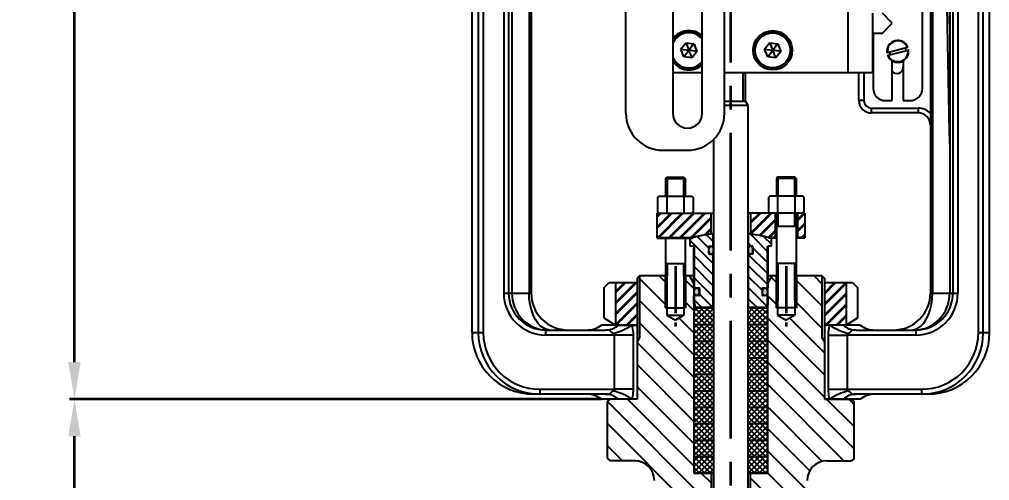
# Model space of a CAD drawing. Header units: millimetres. Extents: x 84 to 2201, y 54 to 1551.
# Drawn here: x 443.9 to 837.5, y 623.8 to 810.7 of the extents above; entities that cross this region are included whole.
import ezdxf

# ---------------------------------------------------------------- set-up
doc = ezdxf.new("R2010")
doc.units = ezdxf.units.MM
doc.header["$LTSCALE"] = 0.3
doc.linetypes.add('CENTER', pattern=[50.8, 31.75, -6.35, 6.35, -6.35])
doc.layers.add('01', color=7, linetype='Continuous')
doc.layers.add('02', color=1, linetype='Continuous')
for name, color, linetype, lineweight in [('2细线层', 4, 'Continuous', 35), ('3中心线层', 1, 'CENTER', 35), ('5剖面线层', 2, 'Continuous', 35), ('7标注层', 4, 'Continuous', 35), ('绘图', 7, 'Continuous', 35)]:
    doc.layers.add(name, color=color, linetype=linetype, lineweight=lineweight)
doc.styles.add('HC_GBDIM', font='romans', dxfattribs={"width": 0.667, "bigfont": 'gbcbig'})
doc.dimstyles.new('HC_GBDIM', dxfattribs={"dimtxt": 3.5, "dimasz": 2.5, "dimexe": 2, "dimexo": 0, "dimgap": 1.5, "dimtad": 1, "dimdec": 1, "dimzin": 0, "dimdsep": 46, "dimtxsty": 'HC_GBDIM', "dimcen": 2.5, "dimclrd": 130, "dimclre": 130, "dimclrt": 3, "dimadec": 0, "dimazin": 0, "dimtfac": 0.714286, "dimtdec": 1, "dimtmove": 0, "dimatfit": 3, "dimfxl": 1, "dimtzin": 0, "dimlwd": -1, "dimlwe": -1, "dimarcsym": 0})

# ---------------------------------------------------------------- blocks, each defined once
blk = doc.blocks.new('*D79')
at = {"layer": '7标注层', "color": 130}
for p, q in [((680.02, 656.76), (464.24, 656.76)), ((466.24, 492.26), (466.24, 641.76)), ((580, 477.26), (464.24, 477.26))]:
    blk.add_line(p, q, dxfattribs=at)
for points in [[(468.74, 641.76), (463.74, 641.76), (466.24, 656.76)], [(463.74, 492.26), (468.74, 492.26), (466.24, 477.26)]]:
    blk.add_solid(points, dxfattribs=at)
at = {"layer": 'Defpoints', "color": 0}
for p in [(466.24, 656.76), (680.02, 656.76), (580, 477.26)]:
    blk.add_point(p, dxfattribs=at)
at = {"layer": '7标注层', "color": 3, "insert": (453.74, 567.01), "char_height": 15, "attachment_point": 5, "rotation": 90, "style": 'HC_GBDIM'}
blk.add_mtext('H2{}{{\\H0.7x;}{}}', dxfattribs=at)
blk = doc.blocks.new('*D80')
at = {"layer": '7标注层', "color": 130}
for p, q in [((708.02, 1289.76), (464.24, 1289.76)), ((466.24, 671.76), (466.24, 1274.76)), ((680.02, 656.76), (464.24, 656.76))]:
    blk.add_line(p, q, dxfattribs=at)
for points in [[(468.74, 1274.76), (463.74, 1274.76), (466.24, 1289.76)], [(463.74, 671.76), (468.74, 671.76), (466.24, 656.76)]]:
    blk.add_solid(points, dxfattribs=at)
at = {"layer": 'Defpoints', "color": 0}
for p in [(466.24, 1289.76), (708.02, 1289.76), (680.02, 656.76)]:
    blk.add_point(p, dxfattribs=at)
at = {"layer": '7标注层', "color": 3, "insert": (453.74, 973.26), "char_height": 15, "attachment_point": 5, "rotation": 90, "style": 'HC_GBDIM'}
blk.add_mtext('H3{}{{\\H0.7x;}{}}', dxfattribs=at)

msp = doc.modelspace()

# ---------------------------------------------------------------- hatches: boundary and pattern name
h = msp.add_hatch()
h.set_pattern_fill('ANSI31', color=2, angle=90)
h.set_pattern_definition([(135, (-1023.3516, 17.8358), (-2.245064, -2.245064), [])])
h.paths.add_polyline_path([(725.424, 693.762), (725.424, 715.462, 0.4142136), (725.324, 715.562), (724.524, 715.562), (723.724, 715.562, -0.4142136), (723.524, 715.762), (723.524, 717.162), (723.524, 718.562, -0.4142136), (723.724, 718.762), (724.524, 718.762), (725.324, 718.762, 0.4142136), (725.424, 718.862), (725.424, 723.317), (724.979, 723.762, 0.0019109), (724.524, 723.703, 0.0318871), (717.028, 722.203, 0.0043382), (716.024, 721.925), (716.024, 718.762), (717.524, 718.762), (717.524, 706.762), (717.524, 703.762), (717.524, 701.862, 0.4142136), (717.624, 701.762), (718.674, 701.762), (719.624, 701.762, -0.4142136), (719.824, 701.562), (719.824, 700.262), (719.824, 698.962, -0.4142136), (719.624, 698.762), (718.674, 698.762), (717.624, 698.762, 0.4142136), (717.524, 698.662), (717.524, 695.762), (718.06, 693.762)])
h.paths.add_polyline_path([(747.524, 718.762), (749.024, 718.762), (749.024, 721.925, 0.0043382), (748.021, 722.203, 0.0318871), (740.524, 723.703, 0.0019109), (740.069, 723.762), (739.624, 723.317), (739.624, 718.862, 0.4142136), (739.724, 718.762), (740.524, 718.762), (741.324, 718.762, -0.4142136), (741.524, 718.562), (741.524, 717.162), (741.524, 715.762, -0.4142136), (741.324, 715.562), (740.524, 715.562), (739.724, 715.562, 0.4142136), (739.624, 715.462), (739.624, 693.762), (746.988, 693.762), (747.524, 695.762), (747.524, 698.662, 0.4142136), (747.424, 698.762), (746.374, 698.762), (745.424, 698.762, -0.4142136), (745.224, 698.962), (745.224, 700.262), (745.224, 701.562, -0.4142136), (745.424, 701.762), (746.374, 701.762), (747.424, 701.762, 0.4142136), (747.524, 701.862), (747.524, 703.762), (747.524, 706.762)])
h = msp.add_hatch()
h.set_pattern_fill('ANSI31', color=2, scale=2, angle=90)
h.set_pattern_definition([(135, (-1023.3516, 17.836), (-4.490128, -4.490128), [])])
h.paths.add_polyline_path([(683.524, 656.762), (682.524, 655.762), (682.524, 632.762), (683.524, 631.762), (693.524, 631.762, -0.4142136), (701.524, 623.762), (701.524, 590.762, -0.4142136), (698.524, 587.762), (694.044, 587.762), (682.524, 587.762), (682.524, 565.731), (682.524, 562.762), (701.524, 562.762), (701.524, 561.262), (701.524, 556.762), (706.524, 556.762), (715.024, 556.762), (715.024, 578.762, -0.4142136), (718.024, 581.762), (722.524, 581.762), (722.524, 611.762), (724.524, 612.917), (724.524, 626.762), (717.524, 626.762), (717.524, 633.462), (717.524, 640.162), (717.524, 646.862), (717.524, 653.462), (717.524, 660.162), (717.524, 666.862), (717.524, 673.562), (717.524, 680.262), (717.524, 686.962), (717.524, 693.762), (717.524, 695.762), (717.524, 698.662), (717.524, 700.262), (717.524, 701.862), (717.524, 703.762), (715.792, 706.762), (714.024, 706.762), (714.024, 693.762), (713.524, 693.762), (713.524, 690.762), (710.024, 688.741), (706.524, 690.762), (706.524, 693.762), (706.024, 693.762), (706.024, 706.762), (695.524, 706.762), (695.524, 681.762), (694.524, 680.03), (694.524, 656.762), (692.405, 656.762), (686.929, 656.762)])
h.paths.add_polyline_path([(682.525, 587.762), (682.525, 587.754), (682.523, 587.754), (682.523, 587.762)], flags=9)
h.paths.add_polyline_path([(671.004, 587.762), (666.024, 587.762), (665.024, 586.762), (665.024, 563.762), (666.024, 562.762), (682.524, 562.762), (682.524, 565.731), (682.524, 587.762)])
h.paths.add_polyline_path([(747.524, 626.762), (740.524, 626.762), (740.524, 612.917), (742.524, 611.762), (742.524, 581.762), (747.024, 581.762, -0.4142136), (750.024, 578.762), (750.024, 556.762), (758.524, 556.762), (763.524, 556.762), (763.524, 561.262), (763.524, 562.762), (782.524, 562.762), (782.524, 587.762), (766.524, 587.762, -0.4142136), (763.524, 590.762), (763.524, 623.762, -0.4142136), (771.524, 631.762), (781.524, 631.762), (782.524, 632.762), (782.524, 655.762), (781.524, 656.762), (778.119, 656.762), (772.643, 656.762), (770.524, 656.762), (770.524, 680.03), (769.524, 681.762), (769.524, 706.762), (759.024, 706.762), (759.024, 697.262), (759.024, 693.762), (758.524, 693.762), (758.524, 690.762), (755.024, 688.741), (751.524, 690.762), (751.524, 693.762), (751.024, 693.762), (751.024, 697.262), (751.024, 706.762), (749.256, 706.762), (747.524, 703.762), (747.524, 701.862), (747.524, 698.662), (747.524, 695.762), (747.524, 693.762), (747.524, 686.962), (747.524, 680.262), (747.524, 673.562), (747.524, 666.862), (747.524, 660.162), (747.524, 653.462), (747.524, 646.862), (747.524, 640.162), (747.524, 633.462), (747.524, 626.762)], is_closed=False)
h.paths.add_polyline_path([(800.024, 563.762), (800.024, 586.762), (799.024, 587.762), (782.524, 587.762), (782.524, 562.762), (799.024, 562.762)])
h = msp.add_hatch()
h.set_pattern_fill('ANSI37', color=2, scale=0.5)
h.set_pattern_definition([(45, (1060.8172, 63.4424), (-1.122532, 1.122532), []), (135, (1060.8172, 63.4424), (-1.122532, -1.122532), [])])
h.paths.add_polyline_path([(717.524, 686.962), (725.524, 686.962), (725.524, 693.762), (725.424, 693.762), (718.06, 693.762), (717.524, 693.762)])
h.paths.add_polyline_path([(717.524, 680.262), (725.524, 680.262), (725.524, 686.962), (717.524, 686.962)])
h.paths.add_polyline_path([(717.524, 673.562), (725.524, 673.562), (725.524, 680.262), (717.524, 680.262)])
h.paths.add_polyline_path([(717.524, 666.862), (725.524, 666.862), (725.524, 673.562), (717.524, 673.562)])
h.paths.add_polyline_path([(717.524, 660.162), (725.524, 660.162), (725.524, 666.862), (717.524, 666.862), (717.524, 660.162)])
h.paths.add_polyline_path([(717.524, 653.462), (725.524, 653.462), (725.524, 660.162), (717.524, 660.162)])
h.paths.add_polyline_path([(717.524, 646.862), (725.524, 646.862), (725.524, 653.462), (717.524, 653.462)])
h.paths.add_polyline_path([(717.524, 640.162), (725.524, 640.162), (725.524, 646.862), (717.524, 646.862)])
h.paths.add_polyline_path([(717.524, 633.462), (725.524, 633.462), (725.524, 640.162), (717.524, 640.162)])
h.paths.add_polyline_path([(725.524, 626.762), (725.524, 633.462), (717.524, 633.462), (717.524, 626.762), (724.524, 626.762)])
h.paths.add_polyline_path([(739.524, 633.462), (747.524, 633.462), (747.524, 640.162), (739.524, 640.162), (739.524, 633.462)])
h.paths.add_polyline_path([(739.524, 640.162), (747.524, 640.162), (747.524, 646.862), (739.524, 646.862), (739.524, 640.162)])
h.paths.add_polyline_path([(739.524, 646.862), (747.524, 646.862), (747.524, 653.462), (739.524, 653.462), (739.524, 646.862)])
h.paths.add_polyline_path([(739.524, 653.462), (747.524, 653.462), (747.524, 660.162), (739.524, 660.162)])
h.paths.add_polyline_path([(739.524, 660.162), (747.524, 660.162), (747.524, 666.862), (739.524, 666.862), (739.524, 660.162)])
h.paths.add_polyline_path([(739.524, 666.862), (747.524, 666.862), (747.524, 673.562), (739.524, 673.562), (739.524, 666.862)])
h.paths.add_polyline_path([(739.524, 673.562), (747.524, 673.562), (747.524, 680.262), (739.524, 680.262), (739.524, 673.562)])
h.paths.add_polyline_path([(739.524, 680.262), (747.524, 680.262), (747.524, 686.962), (739.524, 686.962), (739.524, 680.262)])
h.paths.add_polyline_path([(739.524, 686.962), (747.524, 686.962), (747.524, 693.762), (746.988, 693.762), (739.624, 693.762), (739.524, 693.762), (739.524, 686.962)])
h.paths.add_polyline_path([(739.524, 626.762), (740.524, 626.762), (747.524, 626.762), (747.524, 633.462), (739.524, 633.462)])
at = {"layer": '5剖面线层'}
h = msp.add_hatch(dxfattribs=at)
h.set_pattern_fill('ANSI31', color=256, angle=180, style=0)
h.set_pattern_definition([(45, (365.4194, 74.8143), (-2.245064, 2.245064), [])])
h.paths.add_polyline_path([(702.524, 722.203), (702.524, 732.203), (705.524, 732.203), (705.524, 722.203)])
h.paths.add_polyline_path([(714.524, 722.203), (714.524, 732.203), (724.524, 732.203), (724.524, 723.703, 0.0318871), (717.028, 722.203)])
h.paths.add_polyline_path([(740.524, 732.203), (750.524, 732.203), (750.524, 722.203), (748.021, 722.203, 0.0318871), (740.524, 723.703)])
h.paths.add_polyline_path([(759.524, 732.203), (762.524, 732.203), (762.524, 722.203), (759.524, 722.203)])
h.paths.add_polyline_path([(714.024, 722.203), (710.024, 722.203), (710.024, 732.203), (714.524, 732.203), (714.524, 722.203)])
h.paths.add_polyline_path([(706.024, 722.203), (705.524, 722.203), (705.524, 732.203), (710.024, 732.203), (710.024, 722.203)])
h = msp.add_hatch(color=256, dxfattribs=at)
edge = h.paths.add_edge_path()
edge.add_ellipse((740.524, 717.162), major_axis=(0, -1.6), ratio=0.625, start_angle=180, end_angle=270, ccw=False)
edge.add_ellipse((740.524, 717.162), major_axis=(0, -1.6), ratio=0.625, start_angle=90, end_angle=180, ccw=False)
edge.add_ellipse((740.524, 717.162), major_axis=(0, -1.6), ratio=0.625, start_angle=0, end_angle=90, ccw=False)
edge.add_ellipse((740.524, 717.162), major_axis=(0, -1.6), ratio=0.625, start_angle=270, end_angle=360, ccw=False)
edge = h.paths.add_edge_path()
edge.add_ellipse((724.524, 717.162), major_axis=(0, 1.6), ratio=0.625, start_angle=0, end_angle=90, ccw=False)
edge.add_ellipse((724.524, 717.162), major_axis=(0, 1.6), ratio=0.625, start_angle=270, end_angle=360, ccw=False)
edge.add_ellipse((724.524, 717.162), major_axis=(0, 1.6), ratio=0.625, start_angle=180, end_angle=270, ccw=False)
edge.add_ellipse((724.524, 717.162), major_axis=(0, 1.6), ratio=0.625, start_angle=90, end_angle=180, ccw=False)
edge = h.paths.add_edge_path()
edge.add_ellipse((718.674, 700.262), major_axis=(0, -1.5), ratio=0.7666666, start_angle=90, end_angle=180, ccw=False)
edge.add_ellipse((718.674, 700.262), major_axis=(0, -1.5), ratio=0.7666666, start_angle=0, end_angle=90, ccw=False)
edge.add_ellipse((718.674, 700.262), major_axis=(0, -1.5), ratio=0.7666666, start_angle=270, end_angle=360, ccw=False)
edge.add_ellipse((718.674, 700.262), major_axis=(0, -1.5), ratio=0.7666666, start_angle=180, end_angle=270, ccw=False)
edge = h.paths.add_edge_path()
edge.add_ellipse((746.374, 700.262), major_axis=(0, 1.5), ratio=0.7666666, start_angle=90, end_angle=180, ccw=False)
edge.add_ellipse((746.374, 700.262), major_axis=(0, 1.5), ratio=0.7666666, start_angle=0, end_angle=90, ccw=False)
edge.add_ellipse((746.374, 700.262), major_axis=(0, 1.5), ratio=0.7666666, start_angle=270, end_angle=360, ccw=False)
edge.add_ellipse((746.374, 700.262), major_axis=(0, 1.5), ratio=0.7666666, start_angle=180, end_angle=270, ccw=False)
h = msp.add_hatch(dxfattribs=at)
h.set_pattern_fill('ANSI31', color=256, style=0)
h.set_pattern_definition([(45, (-1151.4878, 84.2673), (-2.245064, 2.245064), [])])
h.paths.add_polyline_path([(692.627, 686.762), (694.524, 686.762), (694.524, 704.042), (685.724, 704.042), (685.724, 686.762)])
h.paths.add_polyline_path([(779.324, 704.042), (770.524, 704.042), (770.524, 686.762), (772.421, 686.762), (779.324, 686.762)])

# ---------------------------------------------------------------- linework, layer by layer
at = {"color": 7, "linetype": 'Continuous', "lineweight": 25}
for p, q in [((813.524, 1069.762), (813.524, 699.762)), ((832.979, 683.762), (832.979, 1069.762)), ((834.972, 683.762), (834.972, 1069.762)), ((837.524, 683.762), (837.524, 1069.762)), ((821.324, 1004.762), (821.324, 699.762)), ((651.524, 994.762), (651.524, 699.762)), ((642.388, 976.86), (642.388, 699.762)), ((643.724, 977.847), (643.724, 699.762)), ((640.394, 975.314), (640.394, 699.762)), ((630.077, 965.664), (630.077, 683.762)), ((632.069, 967.776), (632.069, 683.762)), ((627.524, 962.746), (627.524, 683.762)), ((810.274, 782.762), (810.274, 872.762)), ((689.959, 772.637), (689.959, 836.903)), ((729.959, 772.637), (729.959, 836.903)), ((780.024, 829.159), (780.024, 789.159)), ((708.959, 822.637), (708.959, 772.637)), ((720.959, 772.637), (720.959, 822.637)), ((790.024, 813.159), (790.024, 805.159)), ((798.024, 809.159), (794.024, 813.159)), ((794.024, 805.159), (798.024, 809.159)), ((790.024, 805.159), (790.024, 789.159)), ((790.024, 805.159), (794.024, 805.159)), ((790.274, 805.159), (790.274, 782.762)), ((712.243, 798.594), (714.26, 801.218)), ((714.26, 801.218), (717.542, 800.783)), ((714.26, 801.218), (715.524, 798.159)), ((717.542, 800.783), (715.524, 798.159)), ((717.542, 800.783), (718.805, 797.724)), ((746.243, 798.594), (748.26, 801.218)), ((748.26, 801.218), (751.542, 800.783)), ((748.26, 801.218), (749.524, 798.159)), ((751.542, 800.783), (749.524, 798.159)), ((751.542, 800.783), (752.805, 797.724)), ((796.084, 797.286), (804.16, 799.4)), ((713.507, 795.535), (712.243, 798.594)), ((712.243, 798.594), (715.524, 798.159)), ((713.507, 795.535), (715.524, 798.159)), ((716.788, 795.1), (713.507, 795.535)), ((716.788, 795.1), (715.524, 798.159)), ((718.805, 797.724), (715.524, 798.159)), ((718.805, 797.724), (716.788, 795.1)), ((747.507, 795.535), (746.243, 798.594)), ((746.243, 798.594), (749.524, 798.159)), ((747.507, 795.535), (749.524, 798.159)), ((750.788, 795.1), (747.507, 795.535)), ((750.788, 795.1), (749.524, 798.159)), ((752.805, 797.724), (749.524, 798.159)), ((752.805, 797.724), (750.788, 795.1)), ((796.388, 796.125), (804.464, 798.239)), ((798.024, 777.762), (798.024, 793.961)), ((802.524, 793.961), (802.524, 777.762)), ((708.959, 789.159), (720.959, 789.159)), ((729.959, 789.159), (780.024, 789.159)), ((780.024, 789.159), (790.024, 789.159)), ((784.524, 777.762), (784.524, 789.159)), ((786.524, 777.762), (784.524, 777.762)), ((795.274, 777.762), (798.024, 777.762)), ((802.524, 777.762), (805.274, 777.762)), ((789.524, 774.762), (808.524, 774.762)), ((789.524, 774.762), (789.524, 772.762)), ((808.524, 772.762), (789.524, 772.762)), ((808.524, 774.762), (808.524, 772.762)), ((704.959, 757.637), (714.959, 757.637)), ((640.394, 699.762), (642.388, 699.762)), ((642.388, 699.762), (643.724, 699.762)), ((643.724, 699.762), (650.671, 699.762)), ((650.671, 699.762), (651.524, 699.762)), ((813.524, 699.762), (814.377, 699.762)), ((814.377, 699.762), (821.324, 699.762)), ((821.324, 699.762), (822.661, 699.762)), ((822.661, 699.762), (824.654, 699.762)), ((686.929, 686.762), (680.024, 686.762)), ((692.405, 686.762), (686.929, 686.762)), ((694.524, 686.762), (692.405, 686.762)), ((772.643, 686.762), (770.524, 686.762)), ((778.119, 686.762), (772.643, 686.762)), ((785.024, 686.762), (778.119, 686.762)), ((627.524, 683.762), (630.077, 683.762)), ((630.077, 683.762), (632.069, 683.762)), ((657.452, 682.762), (657.452, 684.762)), ((657.452, 684.762), (681.718, 684.762)), ((685.352, 682.762), (657.452, 682.762)), ((692.899, 682.762), (685.352, 682.762)), ((685.352, 660.762), (685.352, 682.762)), ((692.899, 682.762), (692.899, 660.762)), ((772.149, 660.762), (772.149, 682.762)), ((772.149, 682.762), (779.697, 682.762)), ((779.697, 682.762), (779.697, 660.762)), ((807.596, 682.762), (779.697, 682.762)), ((783.33, 684.762), (807.596, 684.762)), ((807.596, 684.762), (807.596, 682.762)), ((832.979, 683.762), (834.972, 683.762)), ((834.972, 683.762), (837.524, 683.762)), ((655.157, 658.762), (652.62, 658.762)), ((655.157, 660.762), (685.352, 660.762)), ((655.157, 658.762), (655.157, 660.762)), ((681.718, 658.762), (655.157, 658.762)), ((692.899, 660.762), (685.352, 660.762)), ((772.149, 660.762), (779.697, 660.762)), ((779.697, 660.762), (809.892, 660.762)), ((809.892, 658.762), (783.33, 658.762)), ((809.892, 660.762), (809.892, 658.762)), ((812.429, 658.762), (809.892, 658.762)), ((686.929, 656.762), (680.024, 656.762)), ((692.405, 656.762), (686.929, 656.762)), ((694.524, 656.762), (692.405, 656.762)), ((772.643, 656.762), (770.524, 656.762)), ((778.119, 656.762), (772.643, 656.762)), ((785.024, 656.762), (778.119, 656.762))]:
    msp.add_line(p, q, dxfattribs=at)
at = {"color": 8, "linetype": 'Continuous', "lineweight": 25}
for p, q in [((814.377, 1069.762), (814.377, 699.762)), ((822.661, 994.762), (822.661, 699.762)), ((824.654, 994.762), (824.654, 699.762)), ((650.671, 964.313), (650.671, 699.762)), ((786.524, 789.159), (786.524, 777.762))]:
    msp.add_line(p, q, dxfattribs=at)
for p, q in [((706.024, 746.262), (714.024, 746.262)), ((759.024, 746.262), (751.024, 746.262)), ((702.834, 738.503), (703.334, 739.003)), ((706.524, 739.003), (706.524, 732.203)), ((713.524, 739.003), (713.524, 732.203)), ((716.714, 739.003), (717.214, 738.503)), ((748.334, 739.003), (747.834, 738.503)), ((751.524, 739.003), (751.524, 732.203)), ((758.524, 739.003), (758.524, 732.203)), ((762.214, 738.503), (761.714, 739.003)), ((716.024, 718.762), (716.024, 721.925)), ((725.524, 723.762), (724.979, 723.762)), ((725.424, 723.317), (724.979, 723.762)), ((725.524, 723.317), (725.424, 723.317)), ((740.069, 723.762), (739.524, 723.762)), ((739.624, 723.317), (739.524, 723.317)), ((739.624, 723.317), (740.069, 723.762)), ((749.024, 718.762), (749.024, 721.925)), ((717.524, 718.762), (716.024, 718.762)), ((723.724, 718.762), (725.524, 718.762)), ((741.324, 718.762), (739.524, 718.762)), ((749.024, 718.762), (747.524, 718.762)), ((723.724, 715.562), (725.524, 715.562)), ((741.324, 715.562), (739.524, 715.562)), ((706.024, 711.762), (714.024, 711.762)), ((759.024, 711.762), (751.024, 711.762)), ((695.524, 706.762), (694.524, 705.762)), ((770.524, 705.762), (769.524, 706.762)), ((694.524, 704.042), (694.524, 686.762)), ((706.524, 690.762), (710.024, 688.741)), ((706.524, 690.762), (710.024, 688.741)), ((713.524, 690.762), (710.024, 688.741)), ((713.524, 690.762), (710.024, 688.741)), ((751.524, 690.762), (755.024, 688.741)), ((751.524, 690.762), (755.024, 688.741)), ((758.524, 690.762), (755.024, 688.741)), ((758.524, 690.762), (755.024, 688.741)), ((685.724, 686.762), (694.524, 686.762))]:
    msp.add_line(p, q)
at = {"color": 7, "linetype": 'Continuous', "lineweight": 25, "flags": 128}
for points in [[(659.275, 684.762), (657.929, 684.947), (656.616, 685.496), (655.369, 686.397), (654.218, 687.627), (653.191, 689.155), (652.314, 690.945), (651.609, 692.952), (651.092, 695.127), (650.777, 697.416), (650.671, 699.762)], [(805.773, 684.762), (807.119, 684.947), (808.432, 685.496), (809.679, 686.397), (810.83, 687.627), (811.857, 689.155), (812.734, 690.945), (813.439, 692.952), (813.956, 695.127), (814.271, 697.416), (814.377, 699.762)]]:
    msp.add_lwpolyline(points, dxfattribs=at)
at = {"color": 7, "linetype": 'Continuous', "lineweight": 25}
for radius in [7.963, 7.962, 7.507, 7.109]:
    msp.add_circle((749.524, 798.159), radius, dxfattribs=at)
for centre, radius, start, end in [((715.524, 798.159), 7.963, 46.96205, 145.52739), ((800.274, 797.762), 4.417, 22.46034, 186.8572), ((800.274, 797.762), 4.217, 22.84796, 186.48883), ((800.274, 797.762), 3.4, 4.50415, 24.83265), ((800.274, 797.762), 4.417, 202.45565, 6.85752), ((800.274, 797.762), 4.217, 202.84796, 6.48883), ((800.274, 797.762), 3.4, 184.50415, 204.83265), ((715.524, 798.159), 7.963, 214.47261, 313.03795), ((800.274, 797.762), 4.5, 240, 300), ((800.024, 791.262), 2.5, 216.8699, 0), ((795.274, 782.762), 5, 180, 270), ((805.274, 782.762), 5, 270, 0), ((789.524, 777.762), 5, 180, 270), ((789.524, 777.762), 3, 180, 270), ((704.959, 772.637), 15, 180, 270), ((714.959, 772.637), 6, 180, 0), ((714.959, 772.637), 15, 270, 0), ((808.524, 767.762), 7, 44.41531, 90), ((808.524, 767.762), 5, 0, 90), ((666.524, 699.762), 15, 180, 270), ((798.524, 699.762), 15, 270, 0), ((674.024, 694.762), 10, 270, 306.8699), ((681.649, 692.732), 7.97, 270.50037, 311.49452), ((678.915, 707.263), 24.541, 283.78743, 303.34673), ((786.133, 707.263), 24.541, 236.65327, 256.21257), ((783.4, 692.732), 7.97, 228.50548, 269.49963), ((791.024, 694.762), 10, 233.1301, 270), ((674.024, 648.762), 10, 53.1301, 90), ((681.649, 650.792), 7.97, 48.50548, 89.49963), ((678.915, 636.262), 24.541, 56.65327, 76.21257), ((786.133, 636.262), 24.541, 103.78743, 123.34673), ((783.4, 650.792), 7.97, 90.50037, 131.49452), ((791.024, 648.762), 10, 90, 126.8699)]:
    msp.add_arc(centre, radius, start, end, dxfattribs=at)
at = {"color": 8, "linetype": 'Continuous', "lineweight": 25}
for radius, start, end in [(7.962, 46.95182, 145.54335), (7.507, 43.61586, 150.98872), (7.109, 40.13173, 157.45024), (7.109, 202.44828, 319.86827), (7.507, 209.01128, 316.38414), (7.962, 214.45665, 313.04818)]:
    msp.add_arc((715.524, 798.159), radius, start, end, dxfattribs=at)
for centre, radius, start, end in [((732.524, 664.238), 60, 97.22431, 105.96201), ((732.524, 664.238), 60, 97.66226, 104.96777), ((732.524, 664.238), 60, 74.03799, 82.77569), ((732.524, 664.238), 60, 75.03223, 82.33774), ((723.724, 718.562), 0.2, 90, 180), ((725.324, 718.862), 0.1, 270, 0), ((739.724, 718.862), 0.1, 180, 270), ((741.324, 718.562), 0.2, 0, 90), ((723.724, 715.762), 0.2, 180, 270), ((725.324, 715.462), 0.1, 0, 90), ((739.724, 715.462), 0.1, 90, 180), ((741.324, 715.762), 0.2, 270, 0), ((717.624, 701.862), 0.1, 180, 270), ((747.424, 701.862), 0.1, 270, 0), ((717.624, 698.662), 0.1, 90, 180), ((747.424, 698.662), 0.1, 0, 90)]:
    msp.add_arc(centre, radius, start, end)
at = {"color": 7, "linetype": 'Continuous', "lineweight": 25}
for centre, major_axis, ratio, start_param, end_param in [((835.4, 959.262), (0, 392.491), 0.0417541, 1.4569008, 2.1084937), ((836.399, 959.262), (0, 391.491), 0.0418608, 1.4569008, 1.9738775), ((657.452, 699.762), (-17.058, 0), 0.9966156, 0, 1.5707963), ((657.452, 699.762), (15.064, 0), 0.9957184, 3.1415927, 4.712389), ((658.095, 699.762), (0, 15), 0.9580345, 1.5707963, 3.1415927), ((806.954, 699.762), (0, 15), 0.9580345, 3.1415927, 4.712389), ((807.596, 699.762), (17.058, 0), 0.9966156, 4.712389, 6.2831853), ((807.596, 699.762), (15.064, 0), 0.9957184, 4.712389, 6.2831853), ((652.62, 683.762), (-25.095, 0), 0.9961947, 0, 1.5707963), ((655.157, 683.762), (25.08, 0), 0.9968004, 3.1415927, 4.712389), ((655.157, 683.762), (-23.088, 0), 0.9961947, 0, 1.5707963), ((809.892, 683.762), (23.088, 0), 0.9961947, 4.712389, 6.2831853), ((809.892, 683.762), (25.08, 0), 0.9968004, 4.712389, 6.2831853), ((812.429, 683.762), (25.095, 0), 0.9961947, 4.712389, 6.2831853)]:
    msp.add_ellipse(centre, major_axis=major_axis, ratio=ratio, start_param=start_param, end_param=end_param, dxfattribs=at)
at = {"extrusion": (0, 0, -1)}
for centre, major_axis, ratio in [((724.524, 717.162), (0, 1.6), 0.625), ((740.524, 717.162), (0, -1.6), 0.625), ((718.674, 700.262), (0, -1.5), 0.7666666), ((746.374, 700.262), (0, 1.5), 0.7666666)]:
    msp.add_ellipse(centre, major_axis=major_axis, ratio=ratio, dxfattribs=at)
at = {"color": 7, "linetype": 'Continuous', "lineweight": 25}
for points, knots in [([(804.353, 799.45), (804.353, 799.45), (804.354, 799.45), (804.33, 799.444), (804.288, 799.433), (804.23, 799.418), (804.185, 799.406), (804.162, 799.4), (804.16, 799.4)], [0, 0, 0, 0, 0.1234063, 0.3373545, 0.5520325, 0.7684056, 0.9868071, 1, 1, 1, 1]), ([(796.084, 797.286), (796.063, 797.28), (796.019, 797.268), (795.967, 797.255), (795.926, 797.244), (795.898, 797.237), (795.885, 797.233), (795.89, 797.235), (795.891, 797.235)], [0, 0, 0, 0, 0.2024544, 0.4111175, 0.5436688, 0.7474907, 0.9513519, 1, 1, 1, 1]), ([(796.195, 796.074), (796.195, 796.074), (796.192, 796.073), (796.209, 796.078), (796.24, 796.086), (796.284, 796.097), (796.338, 796.112), (796.374, 796.121), (796.388, 796.125)], [0, 0, 0, 0, 0.0950398, 0.3058891, 0.4349221, 0.6495894, 0.8641982, 1, 1, 1, 1]), ([(804.464, 798.239), (804.473, 798.241), (804.504, 798.249), (804.556, 798.263), (804.61, 798.277), (804.646, 798.286), (804.662, 798.29), (804.658, 798.289), (804.657, 798.289)], [0, 0, 0, 0, 0.0870039, 0.3024844, 0.5172401, 0.730235, 0.9412347, 1, 1, 1, 1]), ([(692.405, 686.762), (692.459, 686.539), (692.766, 685.262), (692.839, 683.892), (692.899, 682.762)], [0, 0, 0, 0, 0.1746912, 1, 1, 1, 1]), ([(772.149, 682.762), (772.167, 683.372), (772.206, 684.74), (772.487, 686.041), (772.643, 686.762)], [0, 0, 0, 0, 0.4457467, 1, 1, 1, 1]), ([(684.764, 683.429), (684.727, 683.45), (684.486, 683.587), (684.214, 683.786), (683.872, 684.128), (683.674, 684.44), (683.334, 684.636), (682.699, 684.757), (682.144, 684.76), (681.718, 684.762)], [0, 0, 0, 0, 0.0318403, 0.2090108, 0.2551457, 0.4355408, 0.5723405, 0.6720759, 1, 1, 1, 1]), ([(685.352, 682.762), (685.346, 682.809), (685.334, 682.916), (685.216, 683.104), (685.017, 683.279), (684.843, 683.382), (684.764, 683.429)], [0, 0, 0, 0, 0.148613, 0.343146, 0.6986488, 1, 1, 1, 1]), ([(780.285, 683.429), (780.265, 683.418), (780.094, 683.32), (779.879, 683.172), (779.728, 682.936), (779.698, 682.827), (779.697, 682.772), (779.697, 682.762)], [0, 0, 0, 0, 0.07220964, 0.6442354, 0.82187445, 0.96959298, 1, 1, 1, 1]), ([(783.33, 684.762), (782.905, 684.76), (782.298, 684.758), (781.672, 684.624), (781.356, 684.405), (781.087, 683.99), (780.664, 683.655), (780.377, 683.481), (780.321, 683.45), (780.285, 683.429)], [0, 0, 0, 0, 0.3281026, 0.4677804, 0.564866, 0.7453593, 0.9516564, 0.9681424, 1, 1, 1, 1]), ([(681.718, 658.762), (682.144, 658.764), (682.751, 658.767), (683.376, 658.901), (683.692, 659.119), (683.961, 659.535), (684.385, 659.869), (684.671, 660.043), (684.727, 660.075), (684.764, 660.095)], [0, 0, 0, 0, 0.3281026, 0.4677804, 0.564866, 0.7453593, 0.9516564, 0.9681424, 1, 1, 1, 1]), ([(684.764, 660.095), (684.783, 660.106), (684.954, 660.204), (685.169, 660.352), (685.321, 660.588), (685.35, 660.697), (685.351, 660.753), (685.352, 660.762)], [0, 0, 0, 0, 0.07220964, 0.6442354, 0.82187445, 0.96959298, 1, 1, 1, 1]), ([(692.899, 660.762), (692.882, 660.152), (692.842, 658.784), (692.561, 657.483), (692.405, 656.762)], [0, 0, 0, 0, 0.4457467, 1, 1, 1, 1]), ([(772.643, 656.762), (772.589, 656.985), (772.283, 658.263), (772.209, 659.632), (772.149, 660.762)], [0, 0, 0, 0, 0.1746912, 1, 1, 1, 1]), ([(779.697, 660.762), (779.702, 660.716), (779.714, 660.608), (779.833, 660.42), (780.031, 660.246), (780.205, 660.143), (780.285, 660.095)], [0, 0, 0, 0, 0.148613, 0.343146, 0.6986488, 1, 1, 1, 1]), ([(780.285, 660.095), (780.321, 660.075), (780.562, 659.938), (780.834, 659.738), (781.177, 659.396), (781.375, 659.084), (781.715, 658.888), (782.35, 658.768), (782.905, 658.764), (783.33, 658.762)], [0, 0, 0, 0, 0.0318403, 0.2090108, 0.2551457, 0.4355408, 0.5723405, 0.6720759, 1, 1, 1, 1])]:
    msp.add_open_spline(points, degree=3, knots=knots, dxfattribs=at)
at = {"layer": '01', "color": 7, "linetype": 'Continuous'}
for p, q in [((738.524, 777.494), (738.524, 789.159)), ((729.959, 777.494), (738.524, 777.494)), ((739.524, 775.762), (729.959, 775.762)), ((739.524, 775.762), (738.524, 777.494)), ((739.524, 525.494), (739.524, 775.762)), ((725.524, 761.989), (725.524, 525.494)), ((706.524, 746.762), (713.524, 746.762)), ((758.524, 746.762), (751.524, 746.762)), ((724.524, 723.703), (724.524, 732.203)), ((740.524, 732.203), (740.524, 723.703)), ((759.024, 726.762), (751.024, 726.762)), ((725.424, 718.862), (725.424, 723.317)), ((739.624, 723.317), (739.624, 718.862)), ((723.524, 718.562), (723.524, 715.762)), ((741.524, 718.562), (741.524, 715.762)), ((725.424, 693.762), (725.424, 715.462)), ((739.624, 715.462), (739.624, 693.762)), ((706.024, 706.762), (701.524, 706.762)), ((706.524, 706.762), (706.524, 690.762)), ((706.524, 706.762), (706.524, 690.762)), ((713.524, 706.762), (713.524, 690.762)), ((713.524, 706.762), (713.524, 690.762)), ((717.524, 706.762), (714.024, 706.762)), ((717.524, 703.762), (715.792, 706.762)), ((747.524, 703.762), (749.256, 706.762)), ((751.024, 706.762), (747.524, 706.762)), ((751.524, 706.762), (751.524, 690.762)), ((751.524, 706.762), (751.524, 690.762)), ((758.524, 706.762), (758.524, 690.762)), ((758.524, 706.762), (758.524, 690.762)), ((763.524, 706.762), (759.024, 706.762)), ((681.005, 701.882), (683.179, 704.042)), ((681.005, 701.882), (681.005, 689.672)), ((683.179, 704.042), (694.524, 704.042)), ((685.724, 704.042), (685.724, 686.762)), ((717.524, 703.762), (717.524, 626.762)), ((717.524, 703.762), (717.524, 626.762)), ((747.524, 626.762), (747.524, 703.762)), ((747.524, 626.762), (747.524, 703.762)), ((770.524, 704.042), (781.869, 704.042)), ((779.324, 704.042), (779.324, 686.762)), ((784.043, 689.672), (784.043, 701.882)), ((706.024, 693.762), (714.024, 693.762)), ((706.024, 693.762), (714.024, 693.762)), ((759.024, 693.762), (751.024, 693.762)), ((759.024, 693.762), (751.024, 693.762)), ((681.005, 689.672), (685.724, 686.762)), ((706.524, 690.762), (713.524, 690.762)), ((706.524, 690.762), (713.524, 690.762)), ((758.524, 690.762), (751.524, 690.762)), ((758.524, 690.762), (751.524, 690.762)), ((784.043, 689.672), (779.324, 686.762)), ((717.524, 686.962), (725.524, 686.962)), ((739.524, 686.962), (747.524, 686.962)), ((717.524, 680.262), (725.524, 680.262)), ((739.524, 680.262), (747.524, 680.262)), ((717.524, 673.562), (725.524, 673.562)), ((739.524, 673.562), (747.524, 673.562)), ((717.524, 666.862), (725.524, 666.862)), ((739.524, 666.862), (747.524, 666.862)), ((717.524, 660.162), (725.524, 660.162)), ((739.524, 660.162), (747.524, 660.162)), ((694.524, 656.762), (683.524, 656.762)), ((717.524, 653.462), (725.524, 653.462)), ((739.524, 653.462), (747.524, 653.462)), ((770.524, 656.762), (781.524, 656.762)), ((717.524, 646.862), (725.524, 646.862)), ((739.524, 646.862), (747.524, 646.862)), ((717.524, 640.162), (725.524, 640.162)), ((739.524, 640.162), (747.524, 640.162)), ((717.524, 633.462), (725.524, 633.462)), ((739.524, 633.462), (747.524, 633.462)), ((725.524, 626.762), (717.524, 626.762)), ((725.524, 626.762), (717.524, 626.762)), ((717.524, 626.762), (725.524, 626.762)), ((724.524, 626.762), (724.524, 612.917)), ((747.524, 626.762), (739.524, 626.762)), ((747.524, 626.762), (739.524, 626.762)), ((739.524, 626.762), (747.524, 626.762)), ((740.524, 612.917), (740.524, 626.762))]:
    msp.add_line(p, q, dxfattribs=at)
at = {"layer": '01'}
for p, q in [((706.024, 746.262), (706.524, 746.762)), ((713.524, 746.762), (714.024, 746.262)), ((751.524, 746.762), (751.024, 746.262)), ((759.024, 746.262), (758.524, 746.762)), ((703.334, 739.003), (716.714, 739.003)), ((761.714, 739.003), (748.334, 739.003)), ((702.524, 732.203), (725.524, 732.203)), ((702.834, 732.703), (703.334, 732.203)), ((717.214, 732.703), (716.714, 732.203)), ((762.524, 732.203), (739.524, 732.203)), ((747.834, 732.703), (748.334, 732.203)), ((762.214, 732.703), (761.714, 732.203)), ((694.524, 705.762), (694.524, 656.762)), ((706.024, 706.762), (695.524, 706.762)), ((717.524, 706.762), (714.024, 706.762)), ((751.024, 706.762), (747.524, 706.762)), ((769.524, 706.762), (759.024, 706.762)), ((770.524, 705.762), (770.524, 656.762)), ((719.624, 701.762), (717.624, 701.762)), ((747.424, 701.762), (745.424, 701.762)), ((719.624, 698.762), (717.624, 698.762)), ((747.424, 698.762), (745.424, 698.762)), ((682.524, 655.762), (683.524, 656.762)), ((682.524, 632.762), (682.524, 655.762)), ((694.524, 656.762), (683.524, 656.762)), ((770.524, 656.762), (781.524, 656.762)), ((782.524, 655.762), (781.524, 656.762)), ((782.524, 632.762), (782.524, 655.762)), ((682.524, 632.762), (683.524, 631.762)), ((693.524, 631.762), (683.524, 631.762)), ((771.524, 631.762), (781.524, 631.762)), ((782.524, 632.762), (781.524, 631.762))]:
    msp.add_line(p, q, dxfattribs=at)
at = {"layer": '01', "ltscale": 2}
for p, q in [((706.024, 746.262), (706.024, 739.003)), ((714.024, 746.262), (714.024, 739.003)), ((751.024, 746.262), (751.024, 739.003)), ((759.024, 746.262), (759.024, 739.003)), ((702.834, 738.503), (702.834, 732.703)), ((717.214, 738.503), (717.214, 732.703)), ((747.834, 738.503), (747.834, 732.703)), ((762.214, 738.503), (762.214, 732.703)), ((702.524, 732.203), (702.524, 722.203)), ((750.524, 732.203), (750.524, 722.203)), ((751.024, 732.203), (751.024, 697.262)), ((759.024, 732.203), (759.024, 697.262)), ((759.524, 732.203), (759.524, 722.203)), ((762.524, 732.203), (762.524, 722.203)), ((706.024, 722.203), (706.024, 706.762)), ((714.024, 722.203), (714.024, 706.762)), ((719.824, 701.562), (719.824, 698.962)), ((745.224, 701.562), (745.224, 698.962)), ((751.524, 696.762), (751.524, 691.762)), ((758.524, 696.762), (758.524, 691.762))]:
    msp.add_line(p, q, dxfattribs=at)
at = {"layer": '01', "color": 7, "linetype": 'Continuous', "flags": 128}
msp.add_lwpolyline([(781.869, 704.042), (782.984, 702.935), (784.043, 701.882)], dxfattribs=at)
at = {"layer": '01'}
for centre, radius, start, end in [((719.624, 701.562), 0.2, 0, 90), ((745.424, 701.562), 0.2, 90, 180), ((719.624, 698.962), 0.2, 270, 0), ((745.424, 698.962), 0.2, 180, 270), ((693.524, 623.762), 8, 0, 90), ((771.524, 623.762), 8, 90, 180)]:
    msp.add_arc(centre, radius, start, end, dxfattribs=at)
at = {"layer": '02', "color": 1, "linetype": 'Continuous'}
for p, q in [((737.524, 777.494), (737.524, 789.159)), ((695.524, 706.762), (695.524, 681.762)), ((769.524, 706.762), (769.524, 681.762)), ((695.524, 681.762), (694.524, 680.03)), ((769.524, 681.762), (770.524, 680.03))]:
    msp.add_line(p, q, dxfattribs=at)
at = {"layer": '2细线层', "ltscale": 2}
for p, q in [((706.524, 746.762), (706.524, 739.003)), ((713.524, 746.762), (713.524, 739.003)), ((751.524, 746.762), (751.524, 739.003)), ((758.524, 746.762), (758.524, 739.003)), ((751.524, 732.203), (751.524, 726.762)), ((758.524, 732.203), (758.524, 726.762)), ((706.524, 711.762), (706.524, 706.762)), ((713.524, 711.762), (713.524, 706.762)), ((751.524, 711.762), (751.524, 696.762)), ((758.524, 711.762), (758.524, 696.762)), ((751.024, 697.262), (751.024, 694.762)), ((759.024, 697.262), (759.024, 694.762))]:
    msp.add_line(p, q, dxfattribs=at)
at = {"layer": '2细线层', "linetype": 'Continuous'}
for p, q in [((706.024, 706.762), (706.024, 693.762)), ((706.024, 706.762), (706.024, 693.762)), ((714.024, 706.762), (714.024, 693.762)), ((714.024, 706.762), (714.024, 693.762)), ((751.024, 706.762), (751.024, 693.762)), ((751.024, 706.762), (751.024, 693.762)), ((759.024, 706.762), (759.024, 693.762)), ((759.024, 706.762), (759.024, 693.762))]:
    msp.add_line(p, q, dxfattribs=at)
at = {"layer": '2细线层'}
for p, q in [((751.024, 706.772), (751.024, 694.772)), ((759.024, 706.772), (759.024, 694.772))]:
    msp.add_line(p, q, dxfattribs=at)
at = {"layer": '3中心线层', "ltscale": 5}
msp.add_line((732.524, 412.262), (732.524, 1300.669), dxfattribs=at)
at = {"layer": '3中心线层', "ltscale": 2}
for p, q in [((710.024, 710.657), (710.024, 686.206)), ((710.024, 710.657), (710.024, 686.206)), ((755.024, 710.657), (755.024, 686.206)), ((755.024, 710.657), (755.024, 686.206))]:
    msp.add_line(p, q, dxfattribs=at)
at = {"layer": '绘图'}
for p, q in [((702.524, 722.203), (717.028, 722.203)), ((751.024, 722.203), (748.021, 722.203)), ((762.524, 722.203), (759.024, 722.203)), ((717.524, 718.762), (717.524, 701.862)), ((747.524, 701.862), (747.524, 718.762)), ((717.524, 698.662), (717.524, 695.762)), ((747.524, 695.762), (747.524, 698.662)), ((717.524, 695.762), (718.06, 693.762)), ((725.524, 693.762), (717.524, 693.762)), ((747.524, 693.762), (739.524, 693.762)), ((747.524, 695.762), (746.988, 693.762))]:
    msp.add_line(p, q, dxfattribs=at)

# ---------------------------------------------------------------- dimensions: what is measured, and where the dimension line sits
at = {"layer": '7标注层'}
for base, p1, p2, text, picture, middle in [((466.24, 1289.762), (680.024, 656.762), (708.024, 1289.762), 'H3{}{{\\H0.7x;}{}}', '*D80', (453.74, 973.262)), ((466.24, 656.762), (580.003, 477.262), (680.024, 656.762), 'H2{}{{\\H0.7x;}{}}', '*D79', (453.74, 567.012))]:
    dim = msp.add_linear_dim(base=base, p1=p1, p2=p2, angle=90, text=text, dimstyle='HC_GBDIM', override={"dimtxt": 15, "dimasz": 15, "dimgap": 5, "dimdec": 2, "dimtxsty": 'HC_GBDIM'}, dxfattribs=at)
    dim.commit()
    dim.dimension.update_dxf_attribs({"geometry": picture, "text_midpoint": middle})

doc.saveas('drawing.dxf')
